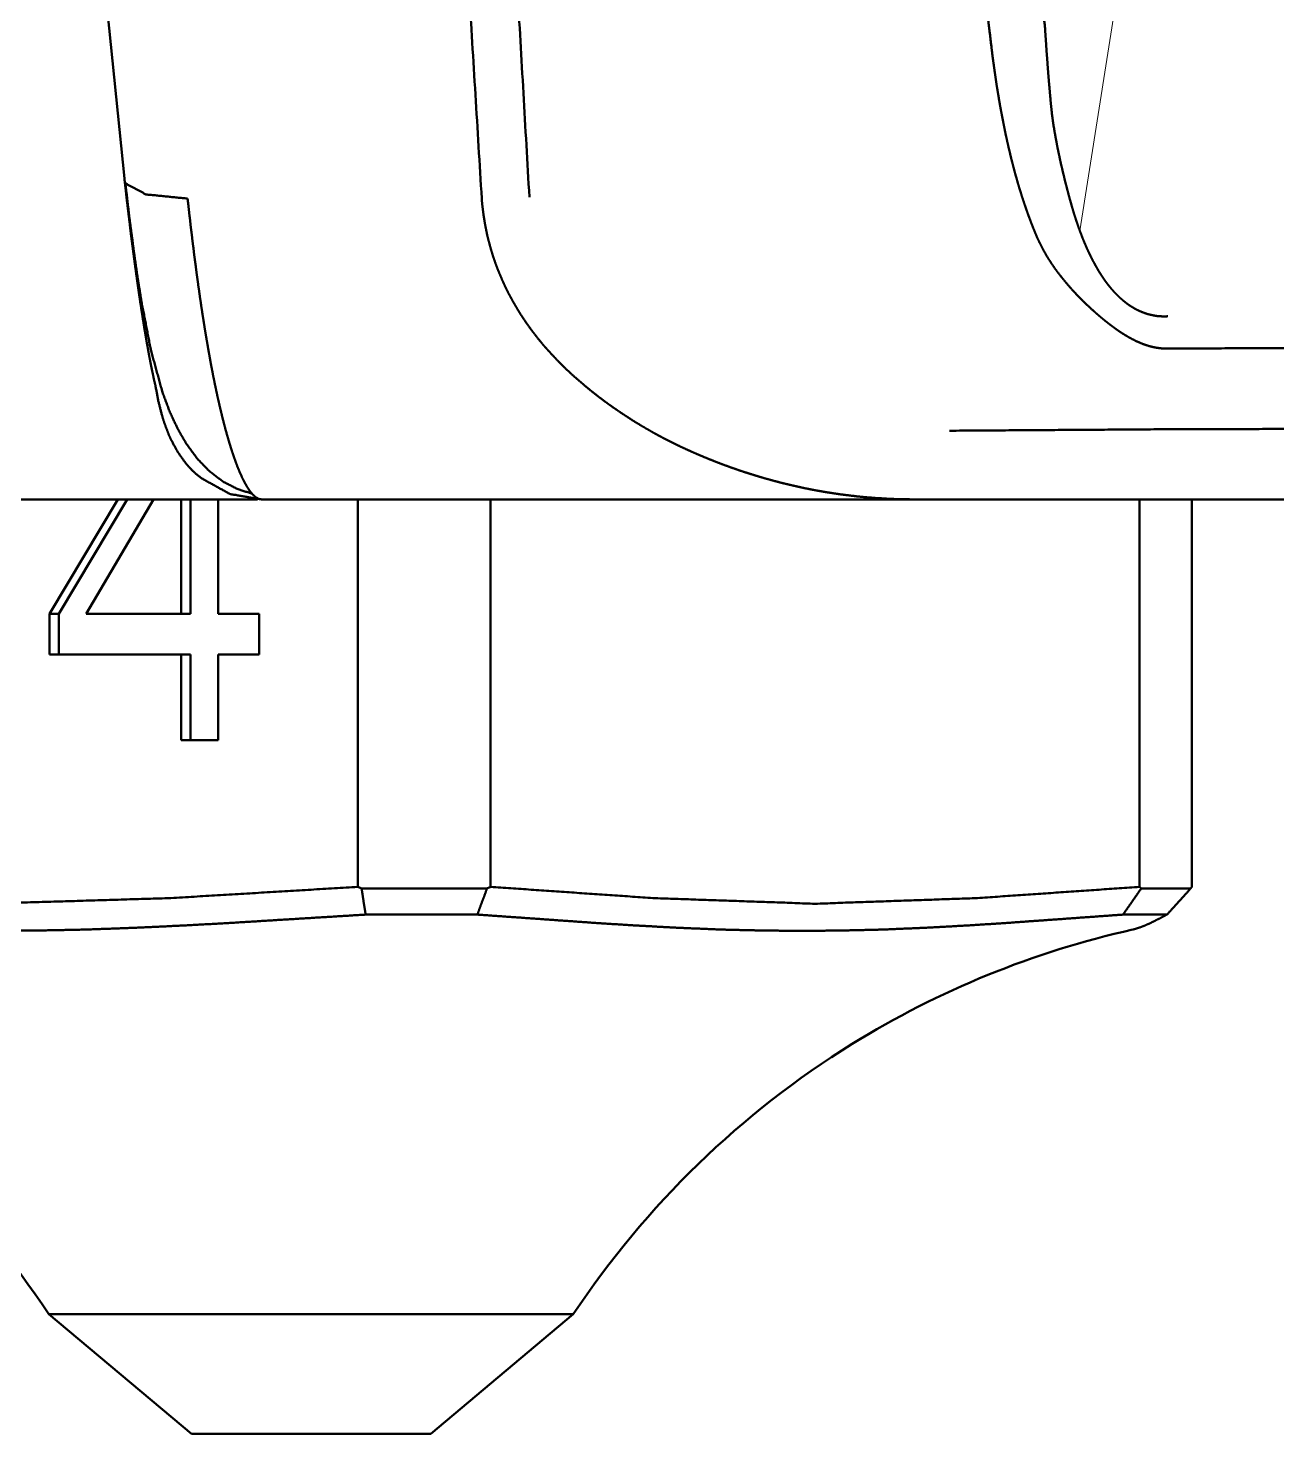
# Paper-space layout 'Layout1' of a CAD drawing. Header units: millimetres. Extents: x 102 to 294, y 28 to 266.
# Drawn here: x 268.26 to 278.69, y 102.37 to 114.12 of the extents above; entities that cross this region are included whole.
import ezdxf

# ---------------------------------------------------------------- set-up
doc = ezdxf.new("R2010")
doc.units = ezdxf.units.MM
doc.layers.add('170', color=7, linetype='Continuous', true_color=0xffffff)

psp = doc.layouts.get("Layout1")

# ---------------------------------------------------------------- linework, layer by layer
at = {"layer": '170', "color": 155, "linetype": 'Continuous', "lineweight": 13}
psp.add_line((277.047, 112.429), (278.365, 120.796), dxfattribs=at)
at = {"layer": '170', "color": 155, "linetype": 'Continuous', "lineweight": 50}
for p, q in [((269.061, 112.867), (268.556, 117.828)), ((268.435, 109.226), (269.005, 110.184)), ((269.083, 110.184), (268.513, 109.226)), ((269.303, 110.184), (268.741, 109.226)), ((269.534, 110.184), (269.534, 109.226)), ((269.612, 110.184), (269.612, 109.226)), ((269.845, 110.184), (269.845, 109.226)), ((271.012, 110.184), (271.012, 106.944)), ((272.122, 106.944), (272.122, 110.184)), ((277.546, 110.184), (277.546, 106.944)), ((277.983, 106.944), (277.983, 110.184)), ((268.435, 108.888), (268.435, 109.226)), ((268.513, 109.226), (268.435, 109.226)), ((268.513, 108.888), (268.513, 109.226)), ((268.741, 109.226), (269.534, 109.226)), ((269.534, 109.226), (269.612, 109.226)), ((269.845, 109.226), (270.188, 109.226)), ((270.188, 109.226), (270.188, 108.888)), ((269.534, 108.888), (268.435, 108.888)), ((269.534, 108.17), (269.534, 108.888)), ((269.534, 108.888), (269.612, 108.888)), ((269.612, 108.17), (269.612, 108.888)), ((269.845, 108.888), (269.845, 108.17)), ((270.188, 108.888), (269.845, 108.888)), ((269.845, 108.17), (269.534, 108.17)), ((268.43, 103.37), (269.621, 102.37)), ((271.621, 102.37), (272.813, 103.37))]:
    psp.add_line(p, q, dxfattribs=at)
for centre, start, end in [((279.147, 99.17), 102.6082, 121.7755), ((262.096, 99.17), 33.5477, 58.2245), ((279.147, 99.17), 121.7755, 146.4523)]:
    psp.add_arc(centre, 7.6, start, end, dxfattribs=at)
for points, knots in [([(276.309, 113.955), (276.293, 114.093), (276.284, 114.163), (276.276, 114.232), (276.268, 114.304), (276.26, 114.375), (276.252, 114.447), (276.244, 114.519), (276.236, 114.593), (276.228, 114.667), (276.22, 114.741), (276.212, 114.816), (276.204, 114.892), (276.196, 114.968), (276.18, 115.122), (276.172, 115.201), (276.156, 115.359), (276.149, 115.439), (276.141, 115.519), (276.126, 115.682), (276.11, 115.848), (276.103, 115.931), (276.087, 116.1), (276.072, 116.271), (276.057, 116.445), (276.042, 116.622), (276.028, 116.8), (276.013, 116.982), (275.998, 117.165), (275.984, 117.352), (275.969, 117.54), (275.955, 117.731), (275.941, 117.925), (275.934, 118.023), (275.92, 118.22), (275.906, 118.42), (275.892, 118.622), (275.885, 118.724), (275.871, 118.929), (275.864, 119.033), (275.851, 119.243), (275.837, 119.455), (275.824, 119.669), (275.81, 119.886), (275.797, 120.106), (275.784, 120.328), (275.777, 120.439), (275.764, 120.665), (275.752, 120.893), (275.739, 121.123), (275.732, 121.24), (275.72, 121.474), (275.707, 121.711), (275.695, 121.95), (275.683, 122.192), (275.677, 122.313), (275.665, 122.558), (275.653, 122.806), (275.647, 122.931), (275.635, 123.183), (275.629, 123.309), (275.618, 123.565), (275.612, 123.694), (275.6, 123.953), (275.589, 124.214), (275.584, 124.345), (275.573, 124.611), (275.562, 124.878), (275.551, 125.149), (275.545, 125.285), (275.535, 125.559), (275.524, 125.836), (275.519, 125.974), (275.509, 126.255), (275.499, 126.538), (275.494, 126.68), (275.484, 126.967), (275.474, 127.256), (275.465, 127.547), (275.455, 127.841), (275.446, 128.138), (275.437, 128.437), (275.433, 128.587), (275.424, 128.89), (275.419, 129.043), (275.411, 129.349), (275.402, 129.658), (275.394, 129.97), (275.386, 130.284), (275.378, 130.601), (275.374, 130.76), (275.367, 131.081), (275.359, 131.404), (275.356, 131.566), (275.349, 131.893), (275.342, 132.222), (275.338, 132.388), (275.332, 132.721), (275.328, 132.889), (275.322, 133.226), (275.316, 133.565), (275.31, 133.907), (275.307, 134.079), (275.301, 134.424), (275.299, 134.598), (275.293, 134.948), (275.288, 135.3), (275.283, 135.655), (275.279, 136.012), (275.274, 136.371), (275.27, 136.733), (275.266, 137.098), (275.263, 137.465), (275.259, 137.835), (275.257, 138.021), (275.254, 138.394), (275.251, 138.77), (275.25, 138.959), (275.248, 139.339), (275.246, 139.53), (275.244, 139.913), (275.242, 140.299), (275.242, 140.494), (275.24, 140.884), (275.239, 141.079), (275.238, 141.473), (275.237, 141.869), (275.237, 142.268), (275.236, 142.469), (275.236, 142.739), (275.236, 142.884), (275.236, 143.037), (275.236, 143.2), (275.237, 143.284), (275.237, 143.461), (275.237, 143.647), (275.238, 143.842), (275.238, 144.047), (275.239, 144.261), (275.239, 144.485), (275.24, 144.717), (275.24, 144.838), (275.241, 145.085), (275.241, 145.211), (275.242, 145.471), (275.243, 145.741), (275.244, 146.021), (275.245, 146.309), (275.246, 146.607), (275.247, 146.915), (275.248, 147.232), (275.249, 147.558), (275.25, 147.725), (275.251, 148.065), (275.252, 148.238), (275.253, 148.592), (275.254, 148.955), (275.255, 149.328), (275.257, 149.711), (275.257, 149.907), (275.259, 150.303), (275.259, 150.503), (275.261, 150.914), (275.261, 151.124), (275.263, 151.549), (275.263, 151.763), (275.264, 152.202), (275.266, 152.65), (275.267, 153.108), (275.268, 153.341), (275.269, 153.813), (275.27, 154.294), (275.271, 154.785), (275.272, 155.285), (275.273, 155.794), (275.273, 156.051), (275.274, 156.575), (275.275, 157.108), (275.275, 157.651), (275.276, 158.203), (275.276, 158.765), (275.276, 159.05), (275.277, 159.626), (275.277, 160.212), (275.276, 160.807), (275.276, 161.412), (275.276, 162.026), (275.275, 162.65), (275.274, 162.964), (275.273, 163.602), (275.272, 164.25), (275.27, 164.907), (275.269, 165.24), (275.267, 165.912), (275.266, 166.25), (275.264, 166.937), (275.261, 167.632), (275.258, 168.338), (275.256, 168.695), (275.253, 169.415), (275.249, 170.145), (275.244, 170.884), (275.242, 171.256), (275.237, 172.01)], [0, 0, 0.002383, 0.003595, 0.004807, 0.006039, 0.007272, 0.008525, 0.009778, 0.011052, 0.012326, 0.01362, 0.014915, 0.01623, 0.017545, 0.020217, 0.021573, 0.024308, 0.025685, 0.027083, 0.029901, 0.03276, 0.0342, 0.037121, 0.040084, 0.043089, 0.046136, 0.049225, 0.052356, 0.055528, 0.058743, 0.061999, 0.065298, 0.068639, 0.07033, 0.073733, 0.077179, 0.080668, 0.082422, 0.085974, 0.08777, 0.091385, 0.095042, 0.098741, 0.102483, 0.106267, 0.110093, 0.112017, 0.115907, 0.119839, 0.123814, 0.125822, 0.12986, 0.133941, 0.138064, 0.142229, 0.144322, 0.148552, 0.152823, 0.15498, 0.159315, 0.161494, 0.165893, 0.168114, 0.172578, 0.177084, 0.179348, 0.183919, 0.188532, 0.193189, 0.195538, 0.200259, 0.205022, 0.207415, 0.212243, 0.217114, 0.219571, 0.224507, 0.229485, 0.234507, 0.239572, 0.24468, 0.249832, 0.252418, 0.257634, 0.260264, 0.265545, 0.270869, 0.276236, 0.281647, 0.287101, 0.289839, 0.295358, 0.30092, 0.303723, 0.30935, 0.315021, 0.317868, 0.323603, 0.326493, 0.332294, 0.338138, 0.344026, 0.346981, 0.352933, 0.355931, 0.361949, 0.368011, 0.374116, 0.380264, 0.386455, 0.39269, 0.398969, 0.405291, 0.411656, 0.414849, 0.42128, 0.427753, 0.431011, 0.43755, 0.440831, 0.447435, 0.454083, 0.457428, 0.464142, 0.467509, 0.474288, 0.481111, 0.487977, 0.491432, 0.496089, 0.498574, 0.501218, 0.504022, 0.505465, 0.508509, 0.511714, 0.515078, 0.518604, 0.522289, 0.526135, 0.530141, 0.532224, 0.53647, 0.538634, 0.543122, 0.54777, 0.552579, 0.557548, 0.562679, 0.56797, 0.573423, 0.579036, 0.581923, 0.587779, 0.590747, 0.596844, 0.603102, 0.609522, 0.616104, 0.619475, 0.626299, 0.629752, 0.636819, 0.640433, 0.647743, 0.651438, 0.658991, 0.666706, 0.674583, 0.678602, 0.686723, 0.695007, 0.703453, 0.712061, 0.720833, 0.725259, 0.734276, 0.743455, 0.752798, 0.762305, 0.771975, 0.776892, 0.786808, 0.796889, 0.807133, 0.817542, 0.828115, 0.838854, 0.844264, 0.855249, 0.8664, 0.877715, 0.883456, 0.89502, 0.900843, 0.912656, 0.924634, 0.936779, 0.942934, 0.955328, 0.967889, 0.980617, 0.987022, 1, 1]), ([(275.646, 172.01), (275.648, 171.676), (275.65, 171.341), (275.652, 171.004), (275.654, 170.665), (275.655, 170.324), (275.657, 169.982), (275.659, 169.638), (275.66, 169.292), (275.661, 169.118), (275.662, 168.77), (275.663, 168.595), (275.664, 168.244), (275.665, 168.068), (275.666, 167.714), (275.667, 167.359), (275.668, 167.002), (275.669, 166.823), (275.67, 166.463), (275.671, 166.102), (275.671, 165.739), (275.672, 165.374), (275.673, 165.007), (275.674, 164.639), (275.674, 164.269), (275.675, 163.898), (275.676, 163.524), (275.676, 163.149), (275.676, 162.773), (275.677, 162.583), (275.677, 162.204), (275.677, 162.014), (275.678, 161.632), (275.678, 161.249), (275.678, 160.864), (275.678, 160.477), (275.679, 160.089), (275.679, 159.699), (275.679, 159.307), (275.679, 158.913), (275.679, 158.716), (275.679, 158.32), (275.679, 158.122), (275.679, 157.723), (275.679, 157.323), (275.68, 155.399), (275.68, 152.971), (275.682, 150.042), (275.687, 146.617), (275.692, 144.657), (275.702, 142.017), (275.708, 140.665), (275.716, 139.343), (275.726, 138.051), (275.738, 136.787), (275.751, 135.552), (275.758, 134.943), (275.766, 134.347), (275.775, 133.752), (275.784, 133.17), (275.794, 132.589), (275.804, 132.022), (275.815, 131.456), (275.826, 130.903), (275.838, 130.351), (275.851, 129.812), (275.864, 129.274), (275.877, 128.75), (275.892, 128.226), (275.904, 127.785), (275.917, 127.343), (275.933, 126.84), (275.949, 126.338), (275.968, 125.774), (275.988, 125.211), (276.012, 124.587), (276.038, 123.963), (276.068, 123.279), (276.1, 122.596), (276.138, 121.852), (276.178, 121.109), (276.207, 120.628), (276.236, 120.147), (276.265, 119.699), (276.295, 119.252), (276.325, 118.837), (276.355, 118.422), (276.384, 118.039), (276.415, 117.658), (276.443, 117.308), (276.473, 116.959), (276.501, 116.642), (276.53, 116.325), (276.557, 116.041), (276.584, 115.757), (276.609, 115.505), (276.634, 115.253), (276.657, 115.033), (276.68, 114.813), (276.7, 114.625), (276.721, 114.437), (276.756, 114.124)], [0, 0, 0.00576, 0.011551, 0.017371, 0.023222, 0.029103, 0.035014, 0.040956, 0.046927, 0.049927, 0.055944, 0.058959, 0.06502, 0.068066, 0.074171, 0.080307, 0.086472, 0.089562, 0.095772, 0.102012, 0.108281, 0.114579, 0.120908, 0.127265, 0.133652, 0.140068, 0.146514, 0.152988, 0.159492, 0.162759, 0.169306, 0.172587, 0.179178, 0.185798, 0.192447, 0.199125, 0.205831, 0.212566, 0.21933, 0.226122, 0.229533, 0.236368, 0.239793, 0.24667, 0.253576, 0.28681, 0.328728, 0.379287, 0.438428, 0.472266, 0.517862, 0.541193, 0.564019, 0.58634, 0.608158, 0.629474, 0.640004, 0.65029, 0.66057, 0.670608, 0.68064, 0.69043, 0.700214, 0.709758, 0.719295, 0.728594, 0.737886, 0.74694, 0.755988, 0.763619, 0.771246, 0.779932, 0.788612, 0.79835, 0.808079, 0.818864, 0.829638, 0.841464, 0.853274, 0.866134, 0.878973, 0.887296, 0.89561, 0.903364, 0.91111, 0.918297, 0.925476, 0.932098, 0.938711, 0.944768, 0.950818, 0.956312, 0.9618, 0.966733, 0.971661, 0.976036, 0.980407, 0.984226, 0.988042, 0.991308, 0.994572, 1, 1]), ([(272.048, 112.699), (271.835, 116.179), (271.644, 119.689), (271.556, 121.454), (271.473, 123.224), (271.394, 124.999), (271.32, 126.778), (271.185, 130.35), (271.066, 133.936), (271.012, 135.733), (270.962, 137.533), (270.915, 139.335), (270.872, 141.139), (270.731, 148.373), (270.636, 155.627), (270.583, 162.892), (270.567, 170.163)], [0, 0, 0.060642, 0.12179, 0.15252, 0.18334, 0.214242, 0.245221, 0.307387, 0.369793, 0.40107, 0.43239, 0.463746, 0.495136, 0.620985, 0.747168, 0.873536, 1, 1]), ([(270.872, 170.138), (270.923, 162.871), (271.007, 155.61), (271.127, 148.362), (271.287, 141.134), (271.334, 139.331), (271.383, 137.531), (271.436, 135.733), (271.492, 133.937), (271.613, 130.354), (271.748, 126.785), (271.821, 125.007), (271.898, 123.233), (271.978, 121.464), (272.063, 119.7), (272.246, 116.191), (272.446, 112.712)], [0, 0, 0.126488, 0.252866, 0.379043, 0.504875, 0.536259, 0.56761, 0.598924, 0.630196, 0.692593, 0.754753, 0.78573, 0.816631, 0.847452, 0.878185, 0.939342, 1, 1]), ([(276.756, 114.124), (276.759, 114.072), (276.763, 114.019), (276.766, 113.971), (276.769, 113.922), (276.773, 113.878), (276.776, 113.833), (276.779, 113.792), (276.782, 113.752), (276.785, 113.715), (276.788, 113.679), (276.791, 113.646), (276.794, 113.614), (276.796, 113.586), (276.799, 113.557), (276.801, 113.533), (276.803, 113.508), (276.805, 113.488), (276.807, 113.468), (276.809, 113.451), (276.812, 113.423), (276.813, 113.411), (276.814, 113.402), (276.815, 113.394), (276.817, 113.382), (276.819, 113.369), (276.82, 113.356), (276.822, 113.343), (276.824, 113.33), (276.826, 113.316), (276.828, 113.302), (276.831, 113.289), (276.833, 113.274), (276.835, 113.26), (276.838, 113.245), (276.841, 113.23), (276.843, 113.215), (276.846, 113.2), (276.849, 113.184), (276.852, 113.169), (276.855, 113.152), (276.858, 113.136), (276.861, 113.12), (276.865, 113.103), (276.868, 113.086), (276.872, 113.069), (276.876, 113.052), (276.879, 113.034), (276.883, 113.016), (276.887, 112.998), (276.891, 112.98), (276.896, 112.962), (276.9, 112.943), (276.904, 112.924), (276.909, 112.905), (276.914, 112.886), (276.918, 112.866), (276.923, 112.846), (276.928, 112.826), (276.934, 112.806), (276.939, 112.785), (276.944, 112.765), (276.95, 112.744), (276.955, 112.723), (276.961, 112.701), (276.967, 112.68), (276.975, 112.652), (276.983, 112.624), (276.991, 112.597), (276.999, 112.57), (277.008, 112.544), (277.016, 112.517), (277.025, 112.492), (277.033, 112.467), (277.042, 112.442), (277.051, 112.418), (277.06, 112.394), (277.069, 112.37), (277.079, 112.347), (277.088, 112.324), (277.098, 112.302), (277.107, 112.28), (277.117, 112.259), (277.127, 112.238), (277.137, 112.217), (277.147, 112.197), (277.157, 112.177), (277.168, 112.158), (277.178, 112.139), (277.189, 112.12), (277.199, 112.102), (277.21, 112.084), (277.221, 112.067), (277.232, 112.05), (277.243, 112.034), (277.254, 112.017), (277.265, 112.002), (277.277, 111.986), (277.288, 111.972), (277.3, 111.957), (277.312, 111.943), (277.324, 111.93), (277.335, 111.916), (277.348, 111.904), (277.36, 111.891), (277.372, 111.879), (277.384, 111.868), (277.397, 111.857), (277.409, 111.846), (277.422, 111.836), (277.434, 111.826), (277.447, 111.816), (277.46, 111.807), (277.473, 111.799), (277.486, 111.791), (277.499, 111.783), (277.513, 111.775), (277.526, 111.768), (277.54, 111.762), (277.553, 111.756), (277.567, 111.75), (277.58, 111.745), (277.594, 111.74), (277.608, 111.735), (277.622, 111.731), (277.636, 111.728), (277.65, 111.725), (277.664, 111.722), (277.679, 111.719), (277.693, 111.717), (277.708, 111.716), (277.722, 111.715), (277.737, 111.714), (277.751, 111.714), (277.766, 111.714), (277.781, 111.715)], [0, 0, 0.018659, 0.037312, 0.05455, 0.071791, 0.087608, 0.103423, 0.117818, 0.132211, 0.145175, 0.158141, 0.169677, 0.181212, 0.191316, 0.201418, 0.210089, 0.218757, 0.225994, 0.233226, 0.239024, 0.24918, 0.253535, 0.256456, 0.259371, 0.263853, 0.268332, 0.272976, 0.277618, 0.28243, 0.287237, 0.292213, 0.297185, 0.302328, 0.307469, 0.312776, 0.31808, 0.323554, 0.329028, 0.334673, 0.34031, 0.346122, 0.351929, 0.357909, 0.363889, 0.370038, 0.376187, 0.382507, 0.388826, 0.395317, 0.401807, 0.408473, 0.415134, 0.42197, 0.428803, 0.435815, 0.442823, 0.45001, 0.457194, 0.464554, 0.471913, 0.47945, 0.486986, 0.494701, 0.502416, 0.510306, 0.5182, 0.528445, 0.538683, 0.548675, 0.558658, 0.5684, 0.578131, 0.587623, 0.597104, 0.606351, 0.615584, 0.62459, 0.633581, 0.642347, 0.651098, 0.659625, 0.668139, 0.676437, 0.684715, 0.692782, 0.700832, 0.708679, 0.716506, 0.724126, 0.731736, 0.739145, 0.746538, 0.753742, 0.760925, 0.767922, 0.774907, 0.78171, 0.788493, 0.79511, 0.801706, 0.80814, 0.814558, 0.820818, 0.827064, 0.833164, 0.839244, 0.845189, 0.85112, 0.856923, 0.862711, 0.868379, 0.874044, 0.879594, 0.885134, 0.890583, 0.896022, 0.901372, 0.906725, 0.911997, 0.917272, 0.922484, 0.927699, 0.932867, 0.938038, 0.943178, 0.948317, 0.953441, 0.95857, 0.963703, 0.968834, 0.973984, 0.979143, 0.984323, 0.989519, 0.994758, 1, 1]), ([(277.763, 111.445), (277.755, 111.446), (277.748, 111.446), (277.741, 111.446), (277.733, 111.446), (277.726, 111.447), (277.718, 111.448), (277.711, 111.449), (277.703, 111.45), (277.695, 111.451), (277.688, 111.452), (277.68, 111.453), (277.672, 111.455), (277.664, 111.456), (277.657, 111.458), (277.649, 111.46), (277.641, 111.462), (277.633, 111.464), (277.625, 111.466), (277.617, 111.469), (277.609, 111.471), (277.601, 111.474), (277.593, 111.477), (277.585, 111.479), (277.577, 111.482), (277.568, 111.486), (277.56, 111.489), (277.552, 111.492), (277.544, 111.496), (277.535, 111.5), (277.527, 111.503), (277.518, 111.507), (277.51, 111.511), (277.501, 111.516), (277.493, 111.52), (277.484, 111.524), (277.476, 111.529), (277.467, 111.534), (277.458, 111.538), (277.45, 111.543), (277.441, 111.549), (277.432, 111.554), (277.423, 111.559), (277.414, 111.565), (277.405, 111.57), (277.396, 111.576), (277.387, 111.582), (277.378, 111.588), (277.369, 111.594), (277.36, 111.6), (277.351, 111.607), (277.342, 111.613), (277.333, 111.62), (277.323, 111.627), (277.314, 111.634), (277.305, 111.641), (277.295, 111.648), (277.286, 111.655), (277.276, 111.663), (277.267, 111.67), (277.257, 111.678), (277.247, 111.686), (277.238, 111.694), (277.228, 111.702), (277.218, 111.71), (277.209, 111.718), (277.199, 111.727), (277.189, 111.735), (277.179, 111.744), (277.169, 111.753), (277.159, 111.762), (277.126, 111.792), (277.094, 111.822), (277.063, 111.853), (277.033, 111.883), (277.004, 111.914), (276.976, 111.944), (276.949, 111.975), (276.923, 112.006), (276.898, 112.037), (276.873, 112.068), (276.85, 112.099), (276.828, 112.13), (276.807, 112.161), (276.786, 112.193), (276.767, 112.224), (276.749, 112.256), (276.732, 112.288), (276.716, 112.32), (276.7, 112.351), (276.686, 112.383), (276.678, 112.402), (276.671, 112.42), (276.663, 112.439), (276.655, 112.458), (276.648, 112.477), (276.64, 112.496), (276.633, 112.516), (276.626, 112.535), (276.618, 112.555), (276.611, 112.575), (276.604, 112.595), (276.597, 112.615), (276.59, 112.636), (276.583, 112.656), (276.576, 112.677), (276.569, 112.698), (276.562, 112.719), (276.556, 112.74), (276.549, 112.762), (276.542, 112.783), (276.536, 112.805), (276.529, 112.827), (276.523, 112.849), (276.517, 112.871), (276.51, 112.894), (276.504, 112.916), (276.498, 112.939), (276.492, 112.962), (276.486, 112.985), (276.48, 113.008), (276.474, 113.031), (276.468, 113.055), (276.463, 113.079), (276.457, 113.103), (276.451, 113.127), (276.446, 113.151), (276.44, 113.175), (276.435, 113.2), (276.429, 113.225), (276.424, 113.249), (276.419, 113.275), (276.414, 113.3), (276.409, 113.325), (276.404, 113.351), (276.399, 113.376), (276.394, 113.402), (276.389, 113.428), (276.384, 113.455), (276.379, 113.481), (276.375, 113.507), (276.37, 113.534), (276.366, 113.561), (276.361, 113.588), (276.357, 113.615), (276.352, 113.643), (276.348, 113.67), (276.344, 113.698), (276.34, 113.726), (276.336, 113.754), (276.332, 113.782), (276.328, 113.811), (276.324, 113.839), (276.32, 113.868), (276.316, 113.897), (276.313, 113.926), (276.309, 113.955)], [0, 0, 0.002377, 0.004748, 0.007153, 0.009548, 0.011978, 0.014405, 0.016863, 0.019319, 0.021814, 0.024302, 0.02683, 0.029358, 0.031921, 0.034486, 0.037093, 0.039703, 0.04235, 0.045, 0.047696, 0.050389, 0.053136, 0.05588, 0.058673, 0.061464, 0.064311, 0.067157, 0.070052, 0.072955, 0.075909, 0.078862, 0.081869, 0.084882, 0.087949, 0.091017, 0.094146, 0.097276, 0.100467, 0.103655, 0.106909, 0.110161, 0.113477, 0.116793, 0.12018, 0.123558, 0.127006, 0.130456, 0.133972, 0.137486, 0.14107, 0.144653, 0.148307, 0.151961, 0.155681, 0.159408, 0.1632, 0.166993, 0.170862, 0.174729, 0.178665, 0.182608, 0.186618, 0.190634, 0.194716, 0.198808, 0.202964, 0.20713, 0.211366, 0.215602, 0.219914, 0.224228, 0.238502, 0.2528, 0.266663, 0.280561, 0.294034, 0.30754, 0.320641, 0.333771, 0.346513, 0.359285, 0.371691, 0.384125, 0.396212, 0.408333, 0.420131, 0.431961, 0.443491, 0.455065, 0.466361, 0.477693, 0.484152, 0.490617, 0.497159, 0.503708, 0.510334, 0.516964, 0.523675, 0.530393, 0.537187, 0.543989, 0.55087, 0.557761, 0.564732, 0.571709, 0.578763, 0.585828, 0.592976, 0.60013, 0.607369, 0.614613, 0.621939, 0.629272, 0.636692, 0.644117, 0.651627, 0.659143, 0.666747, 0.674355, 0.682053, 0.689754, 0.697545, 0.705343, 0.713225, 0.721115, 0.729095, 0.73708, 0.745158, 0.753238, 0.761409, 0.769585, 0.777853, 0.786123, 0.79449, 0.802861, 0.811321, 0.819789, 0.828349, 0.836913, 0.845573, 0.854236, 0.862994, 0.871757, 0.880614, 0.889475, 0.898433, 0.907394, 0.91645, 0.92551, 0.934669, 0.943831, 0.95309, 0.962352, 0.971711, 0.981076, 0.990537, 1, 1]), ([(269.322, 111.126), (269.321, 111.134), (269.319, 111.142), (269.317, 111.149), (269.313, 111.166), (269.311, 111.174), (269.309, 111.182), (269.305, 111.199), (269.302, 111.217), (269.298, 111.235), (269.296, 111.244), (269.292, 111.263), (269.29, 111.272), (269.286, 111.292), (269.284, 111.301), (269.282, 111.311), (269.28, 111.322), (269.278, 111.332), (269.274, 111.353), (269.27, 111.374), (269.266, 111.396), (269.262, 111.418), (269.26, 111.429), (269.258, 111.44), (269.254, 111.464), (269.249, 111.487), (269.245, 111.511), (269.241, 111.536), (269.239, 111.548), (269.235, 111.573), (269.23, 111.599), (269.228, 111.612), (269.226, 111.625), (269.222, 111.652), (269.22, 111.666), (269.217, 111.679), (269.213, 111.707), (269.209, 111.735), (269.204, 111.763), (269.2, 111.792), (269.198, 111.807), (269.195, 111.822), (269.187, 111.876), (269.183, 111.904), (269.179, 111.932), (269.171, 111.988), (269.167, 112.016), (269.159, 112.074), (269.151, 112.132), (269.147, 112.162), (269.139, 112.222), (269.131, 112.282), (269.123, 112.344), (269.115, 112.406), (269.111, 112.438), (269.104, 112.501), (269.096, 112.566), (269.092, 112.598), (269.084, 112.664), (269.08, 112.697), (269.073, 112.764), (269.069, 112.798), (269.061, 112.867)], [0, 0, 0.004487, 0.009014, 0.013618, 0.02303, 0.027836, 0.032698, 0.042634, 0.052829, 0.063281, 0.068614, 0.079461, 0.084979, 0.096227, 0.101945, 0.107731, 0.113581, 0.119495, 0.13153, 0.143824, 0.156382, 0.1692, 0.175711, 0.182288, 0.195634, 0.209246, 0.223128, 0.237265, 0.244434, 0.258968, 0.273766, 0.281274, 0.288833, 0.304162, 0.311932, 0.31976, 0.335614, 0.351739, 0.368131, 0.384787, 0.393217, 0.401706, 0.43304, 0.448862, 0.464853, 0.497146, 0.513454, 0.546475, 0.579978, 0.596923, 0.631148, 0.665853, 0.70104, 0.736713, 0.754729, 0.791133, 0.828023, 0.846636, 0.884253, 0.903255, 0.94159, 0.960928, 1, 1]), ([(269.069, 112.827), (269.241, 112.734), (269.589, 112.699)], [0, 0, 0.359064, 1, 1]), ([(269.069, 112.827), (269.101, 112.552), (269.136, 112.286), (269.169, 112.051), (269.206, 111.825), (269.281, 111.438), (269.379, 111.08), (269.437, 110.924), (269.505, 110.777), (269.582, 110.644), (269.672, 110.522), (269.772, 110.419), (269.885, 110.333), (270.003, 110.272), (270.132, 110.23)], [0, 0, 0.093576, 0.184013, 0.263941, 0.341189, 0.474292, 0.599337, 0.655338, 0.710162, 0.761911, 0.813052, 0.861527, 0.909444, 0.954143, 1, 1]), ([(269.589, 112.699), (269.591, 112.68), (269.596, 112.641), (269.6, 112.603), (269.604, 112.564), (269.609, 112.526), (269.613, 112.487), (269.615, 112.468), (269.62, 112.43), (269.625, 112.391), (269.629, 112.353), (269.634, 112.315), (269.639, 112.277), (269.643, 112.238), (269.648, 112.2), (269.653, 112.163), (269.656, 112.144), (269.658, 112.125), (269.663, 112.087), (269.668, 112.049), (269.671, 112.03), (269.676, 111.993), (269.678, 111.974), (269.684, 111.937), (269.689, 111.9), (269.694, 111.863), (269.7, 111.826), (269.702, 111.808), (269.708, 111.771), (269.713, 111.735), (269.716, 111.717), (269.722, 111.681), (269.725, 111.663), (269.73, 111.627), (269.733, 111.609), (269.739, 111.574), (269.742, 111.556), (269.745, 111.538), (269.751, 111.503), (269.757, 111.469), (269.76, 111.451), (269.763, 111.434), (269.769, 111.4), (269.775, 111.366), (269.778, 111.349), (269.781, 111.332), (269.784, 111.316), (269.787, 111.299), (269.794, 111.266), (269.797, 111.249), (269.803, 111.217), (269.81, 111.184), (269.813, 111.168), (269.816, 111.152), (269.823, 111.121), (269.829, 111.09), (269.833, 111.074), (269.836, 111.059), (269.839, 111.043), (269.846, 111.013), (269.85, 110.998), (269.853, 110.983), (269.856, 110.968), (269.86, 110.953), (269.863, 110.939), (269.867, 110.924), (269.87, 110.91), (269.874, 110.895), (269.877, 110.881), (269.881, 110.867), (269.884, 110.853), (269.888, 110.839), (269.891, 110.825), (269.895, 110.812), (269.898, 110.798), (269.902, 110.785), (269.905, 110.771), (269.909, 110.758), (269.913, 110.745), (269.916, 110.732), (269.92, 110.719), (269.924, 110.706), (269.927, 110.694), (269.931, 110.681), (269.935, 110.669), (269.938, 110.657), (269.942, 110.645), (269.946, 110.633), (269.949, 110.621), (269.953, 110.609), (269.957, 110.597), (269.96, 110.586), (269.964, 110.575), (269.968, 110.564), (269.972, 110.552), (269.975, 110.542), (269.979, 110.531), (269.983, 110.52), (269.987, 110.51), (269.99, 110.499), (269.994, 110.489), (269.998, 110.479), (270.002, 110.469), (270.005, 110.459), (270.009, 110.45), (270.013, 110.44), (270.017, 110.431), (270.021, 110.422), (270.024, 110.413), (270.028, 110.404), (270.032, 110.395), (270.036, 110.387), (270.04, 110.379), (270.043, 110.37), (270.047, 110.362), (270.051, 110.354), (270.055, 110.347), (270.059, 110.339), (270.063, 110.332), (270.066, 110.325), (270.07, 110.317), (270.074, 110.311), (270.078, 110.304), (270.082, 110.297), (270.085, 110.291), (270.089, 110.285), (270.093, 110.279), (270.097, 110.273), (270.101, 110.267), (270.104, 110.262), (270.108, 110.256), (270.112, 110.251), (270.116, 110.246), (270.119, 110.242), (270.123, 110.237), (270.127, 110.233), (270.131, 110.228), (270.134, 110.224), (270.138, 110.221), (270.142, 110.217), (270.145, 110.213), (270.149, 110.21), (270.153, 110.207), (270.156, 110.204), (270.16, 110.201), (270.164, 110.199), (270.167, 110.197), (270.171, 110.195), (270.175, 110.193), (270.178, 110.191), (270.182, 110.189), (270.185, 110.188), (270.189, 110.187), (270.192, 110.186), (270.196, 110.185), (270.199, 110.185), (270.203, 110.185), (270.206, 110.184)], [0, 0, 0.007354, 0.022057, 0.036757, 0.051451, 0.066143, 0.080825, 0.088158, 0.102824, 0.117477, 0.132112, 0.146725, 0.161319, 0.175884, 0.190423, 0.204934, 0.212182, 0.219409, 0.233852, 0.248254, 0.255444, 0.269781, 0.276927, 0.291194, 0.30541, 0.319575, 0.333684, 0.340721, 0.354738, 0.368693, 0.375636, 0.389488, 0.396392, 0.410136, 0.416973, 0.430598, 0.437387, 0.444147, 0.457606, 0.470979, 0.477639, 0.484261, 0.497449, 0.510537, 0.517052, 0.523529, 0.529988, 0.536413, 0.549189, 0.555545, 0.568155, 0.580649, 0.586847, 0.593024, 0.605274, 0.6174, 0.62341, 0.629398, 0.63534, 0.647137, 0.652986, 0.658796, 0.664576, 0.670311, 0.676021, 0.681681, 0.687317, 0.692907, 0.698464, 0.703977, 0.70946, 0.714896, 0.720297, 0.725652, 0.730975, 0.736248, 0.741486, 0.746678, 0.751832, 0.756938, 0.762013, 0.767029, 0.772013, 0.776943, 0.78184, 0.786682, 0.791486, 0.796235, 0.800948, 0.805605, 0.810221, 0.814783, 0.819305, 0.823771, 0.828198, 0.832566, 0.836896, 0.841166, 0.845393, 0.849564, 0.853687, 0.857754, 0.861777, 0.865742, 0.869659, 0.873521, 0.877336, 0.881086, 0.884792, 0.888436, 0.892037, 0.895575, 0.899062, 0.902492, 0.905872, 0.909188, 0.912452, 0.91566, 0.918815, 0.921908, 0.924953, 0.927931, 0.930859, 0.933725, 0.936541, 0.939296, 0.941994, 0.944633, 0.947219, 0.949746, 0.95222, 0.954631, 0.956992, 0.959289, 0.961535, 0.963726, 0.965864, 0.967941, 0.969967, 0.971938, 0.97386, 0.975728, 0.97755, 0.979317, 0.981041, 0.982711, 0.984344, 0.985925, 0.987478, 0.988982, 0.990456, 0.991887, 0.9933, 0.994678, 0.996038, 0.997369, 0.99869, 1, 1]), ([(275.655, 110.184), (275.632, 110.184), (275.609, 110.185), (275.586, 110.185), (275.563, 110.185), (275.541, 110.186), (275.518, 110.186), (275.496, 110.187), (275.474, 110.188), (275.452, 110.189), (275.429, 110.19), (275.408, 110.191), (275.386, 110.193), (275.364, 110.194), (275.342, 110.195), (275.321, 110.197), (275.3, 110.199), (275.279, 110.2), (275.257, 110.202), (275.236, 110.204), (275.215, 110.206), (275.195, 110.208), (275.174, 110.21), (275.154, 110.213), (275.133, 110.215), (275.113, 110.218), (275.093, 110.22), (275.073, 110.223), (275.053, 110.225), (275.033, 110.228), (275.013, 110.231), (274.993, 110.234), (274.974, 110.237), (274.955, 110.24), (274.935, 110.243), (274.916, 110.246), (274.897, 110.249), (274.878, 110.253), (274.859, 110.256), (274.841, 110.259), (274.822, 110.263), (274.804, 110.266), (274.785, 110.27), (274.767, 110.274), (274.749, 110.277), (274.731, 110.281), (274.713, 110.285), (274.696, 110.289), (274.678, 110.293), (274.661, 110.297), (274.643, 110.301), (274.626, 110.305), (274.609, 110.309), (274.592, 110.313), (274.575, 110.317), (274.558, 110.321), (274.541, 110.325), (274.525, 110.33), (274.508, 110.334), (274.492, 110.338), (274.476, 110.343), (274.46, 110.347), (274.444, 110.352), (274.428, 110.356), (274.412, 110.36), (274.397, 110.365), (274.381, 110.37), (274.366, 110.374), (274.351, 110.379), (274.336, 110.383), (274.32, 110.388), (274.306, 110.393), (274.291, 110.397), (274.276, 110.402), (274.261, 110.407), (274.247, 110.411), (274.233, 110.416), (274.219, 110.421), (274.204, 110.425), (274.19, 110.43), (274.177, 110.435), (274.163, 110.44), (274.149, 110.445), (274.136, 110.449), (274.122, 110.454), (274.109, 110.459), (274.096, 110.464), (274.083, 110.468), (274.07, 110.473), (274.057, 110.478), (274.044, 110.483), (274.032, 110.488), (274.019, 110.492), (274.007, 110.497), (273.995, 110.502), (273.983, 110.507), (273.971, 110.512), (273.959, 110.516), (273.947, 110.521), (273.935, 110.526), (273.924, 110.531), (273.912, 110.535), (273.901, 110.54), (273.89, 110.545), (273.879, 110.549), (273.868, 110.554), (273.857, 110.559), (273.846, 110.563), (273.835, 110.568), (273.825, 110.573), (273.814, 110.577), (273.804, 110.582), (273.794, 110.586), (273.784, 110.591), (273.774, 110.595), (273.764, 110.6), (273.754, 110.604), (273.745, 110.609), (273.735, 110.613), (273.716, 110.622), (273.707, 110.626), (273.698, 110.631), (273.689, 110.635), (273.68, 110.639), (273.672, 110.643), (273.663, 110.648), (273.654, 110.652), (273.646, 110.656), (273.638, 110.66), (273.63, 110.664), (273.622, 110.668), (273.614, 110.672), (273.606, 110.676), (273.59, 110.684), (273.583, 110.688), (273.575, 110.692), (273.568, 110.695), (273.561, 110.699), (273.554, 110.703), (273.547, 110.707), (273.54, 110.71), (273.533, 110.714), (273.52, 110.721), (273.508, 110.728), (273.501, 110.731), (273.495, 110.735), (273.489, 110.738), (273.447, 110.762), (273.405, 110.786), (273.365, 110.81), (273.324, 110.835), (273.285, 110.86), (273.247, 110.885), (273.209, 110.91), (273.172, 110.935), (273.136, 110.96), (273.1, 110.986), (273.065, 111.012), (273.031, 111.037), (272.998, 111.063), (272.965, 111.089), (272.933, 111.115), (272.902, 111.141), (272.872, 111.167), (272.842, 111.193), (272.813, 111.218), (272.784, 111.245), (272.757, 111.27), (272.73, 111.296), (272.704, 111.322), (272.679, 111.348), (272.654, 111.374), (272.63, 111.399), (272.607, 111.425), (272.584, 111.45), (272.562, 111.475), (272.541, 111.501), (272.52, 111.526), (272.5, 111.552), (272.48, 111.578), (272.46, 111.604), (272.441, 111.631), (272.422, 111.657), (272.404, 111.684), (272.386, 111.711), (272.369, 111.737), (272.352, 111.765), (272.336, 111.792), (272.32, 111.819), (272.304, 111.847), (272.289, 111.875), (272.274, 111.902), (272.26, 111.93), (272.246, 111.958), (272.233, 111.987), (272.22, 112.015), (272.208, 112.044), (272.196, 112.072), (272.184, 112.101), (272.173, 112.13), (272.162, 112.159), (272.152, 112.188), (272.142, 112.217), (272.133, 112.247), (272.124, 112.276), (272.116, 112.306), (272.108, 112.336), (272.1, 112.365), (272.093, 112.395), (272.087, 112.425), (272.081, 112.455), (272.075, 112.485), (272.07, 112.516), (272.065, 112.546), (272.061, 112.577), (272.057, 112.607), (272.053, 112.638), (272.05, 112.668), (272.048, 112.699)], [0, 0, 0.004794, 0.009588, 0.014335, 0.019082, 0.023782, 0.028479, 0.033133, 0.037788, 0.042396, 0.047006, 0.051569, 0.056134, 0.060648, 0.065168, 0.069642, 0.074113, 0.078539, 0.08297, 0.087352, 0.091735, 0.096073, 0.100413, 0.104708, 0.109, 0.113252, 0.117501, 0.121706, 0.125912, 0.130074, 0.134238, 0.138356, 0.142474, 0.146546, 0.15062, 0.15465, 0.158683, 0.16267, 0.166656, 0.170597, 0.174541, 0.17844, 0.182342, 0.186195, 0.190054, 0.193865, 0.197679, 0.201447, 0.205215, 0.208941, 0.212666, 0.216346, 0.220025, 0.223663, 0.227305, 0.230896, 0.234492, 0.238041, 0.24159, 0.245097, 0.248603, 0.252068, 0.255532, 0.25895, 0.262368, 0.265743, 0.269118, 0.272447, 0.275779, 0.279065, 0.282355, 0.285598, 0.28884, 0.292036, 0.295236, 0.298388, 0.301544, 0.304653, 0.307762, 0.310828, 0.313893, 0.316915, 0.319937, 0.322911, 0.325889, 0.328818, 0.331748, 0.334634, 0.337519, 0.340361, 0.343201, 0.345999, 0.348795, 0.351543, 0.354295, 0.356998, 0.359705, 0.362363, 0.365024, 0.367637, 0.370253, 0.37282, 0.375386, 0.377908, 0.380432, 0.382908, 0.385387, 0.387817, 0.390245, 0.392628, 0.395014, 0.397352, 0.39969, 0.401981, 0.40427, 0.406517, 0.408758, 0.410958, 0.413157, 0.417457, 0.419563, 0.421666, 0.423724, 0.425779, 0.427789, 0.429801, 0.431763, 0.433727, 0.435641, 0.437555, 0.439425, 0.441292, 0.443112, 0.446706, 0.448475, 0.450202, 0.451926, 0.453604, 0.455279, 0.456907, 0.458537, 0.46012, 0.463232, 0.466251, 0.467735, 0.469172, 0.470607, 0.480675, 0.490751, 0.500596, 0.510452, 0.520075, 0.529706, 0.539105, 0.548514, 0.557689, 0.566874, 0.575822, 0.584781, 0.593509, 0.602243, 0.610742, 0.61925, 0.627524, 0.635804, 0.643852, 0.651907, 0.659726, 0.667552, 0.675147, 0.682747, 0.690113, 0.697484, 0.704626, 0.711769, 0.718684, 0.725599, 0.732469, 0.739339, 0.746151, 0.752968, 0.759725, 0.766488, 0.773198, 0.779911, 0.786577, 0.793245, 0.799867, 0.806494, 0.813077, 0.819665, 0.826211, 0.832764, 0.839281, 0.845803, 0.852289, 0.858785, 0.865247, 0.871719, 0.878162, 0.884611, 0.891037, 0.897469, 0.903883, 0.910302, 0.916705, 0.923116, 0.929513, 0.935918, 0.942311, 0.948715, 0.955109, 0.961515, 0.967916, 0.974325, 0.980734, 0.98715, 0.993572, 1, 1]), ([(282.614, 111.445), (281.159, 111.452), (279.522, 111.452), (277.763, 111.445)], [0, 0, 0.29994, 0.637253, 1, 1]), ([(269.708, 110.359), (269.668, 110.39), (269.631, 110.423), (269.597, 110.459), (269.565, 110.497), (269.507, 110.58), (269.456, 110.673), (269.433, 110.722), (269.413, 110.774), (269.393, 110.828), (269.376, 110.884), (269.346, 111.001), (269.322, 111.126)], [0, 0, 0.057495, 0.114091, 0.170391, 0.226876, 0.341919, 0.461682, 0.523812, 0.587293, 0.652103, 0.718395, 0.855731, 1, 1]), ([(275.957, 110.758), (277.72, 110.77), (279.426, 110.775), (281.013, 110.775), (282.427, 110.77), (283.624, 110.758)], [0, 0, 0.229897, 0.452396, 0.659421, 0.84379, 1, 1]), ([(269.708, 110.359), (269.943, 110.229), (270.206, 110.184)], [0, 0, 0.500102, 1, 1]), ([(270.174, 110.184), (268.504, 110.184), (266.412, 110.184), (265.366, 110.184), (264.657, 110.184)], [0, 0, 0.302591, 0.681781, 0.871373, 1, 1]), ([(275.655, 110.184), (271.784, 110.184), (270.206, 110.184)], [0, 0, 0.71043, 1, 1]), ([(282.99, 110.184), (281.812, 110.184), (278.998, 110.184), (275.655, 110.184)], [0, 0, 0.160528, 0.544224, 1, 1]), ([(264.761, 106.944), (266.323, 106.85), (267.886, 106.803), (269.449, 106.85), (271.012, 106.944)], [0, 0, 0.250148, 0.499988, 0.749835, 1, 1]), ([(271.043, 106.931), (271.038, 106.933), (271.033, 106.935), (271.022, 106.94), (271.012, 106.944)], [0, 0, 0.159294, 0.324163, 0.668152, 1, 1]), ([(271.077, 106.712), (271.069, 106.767), (271.06, 106.821), (271.052, 106.876), (271.043, 106.931)], [0, 0, 0.24991, 0.499849, 0.749866, 1, 1]), ([(272.092, 106.931), (272.072, 106.876), (272.051, 106.821), (272.031, 106.767), (272.012, 106.712)], [0, 0, 0.250416, 0.500535, 0.750371, 1, 1]), ([(272.122, 106.944), (272.118, 106.942), (272.113, 106.94), (272.107, 106.938), (272.097, 106.933), (272.092, 106.931)], [0, 0, 0.161231, 0.327427, 0.499465, 0.837952, 1, 1]), ([(272.122, 106.944), (273.478, 106.85), (274.834, 106.803), (276.19, 106.85), (277.546, 106.944)], [0, 0, 0.250213, 0.5, 0.749787, 1, 1]), ([(277.407, 106.712), (277.446, 106.767), (277.484, 106.821), (277.522, 106.876), (277.56, 106.931)], [0, 0, 0.250554, 0.500702, 0.750522, 1, 1]), ([(277.56, 106.931), (277.555, 106.935), (277.55, 106.94), (277.546, 106.944)], [0, 0, 0.327855, 0.672122, 1, 1]), ([(277.973, 106.931), (277.924, 106.876), (277.825, 106.767), (277.775, 106.712)], [0, 0, 0.250111, 0.750061, 1, 1]), ([(277.983, 106.944), (277.981, 106.942), (277.98, 106.94), (277.978, 106.938), (277.976, 106.935), (277.975, 106.933), (277.973, 106.931)], [0, 0, 0.160942, 0.327247, 0.498659, 0.671051, 0.83808, 1, 1]), ([(271.077, 106.712), (270.686, 106.688), (270.296, 106.664), (269.906, 106.64), (269.516, 106.619), (269.126, 106.601), (268.736, 106.587), (268.347, 106.579), (267.957, 106.576)], [0, 0, 0.125246, 0.250394, 0.375468, 0.500495, 0.625479, 0.750412, 0.875271, 1, 1]), ([(277.407, 106.712), (277.073, 106.688), (276.739, 106.664), (276.404, 106.64), (276.069, 106.619), (275.734, 106.601), (275.399, 106.587), (275.063, 106.579), (274.726, 106.576), (274.387, 106.579), (274.049, 106.587), (273.709, 106.601), (273.37, 106.619), (273.031, 106.64), (272.691, 106.664), (272.352, 106.688), (272.012, 106.712)], [0, 0, 0.061946, 0.12399, 0.186081, 0.248191, 0.310306, 0.372446, 0.434662, 0.497033, 0.559615, 0.622351, 0.685175, 0.74805, 0.810958, 0.873904, 0.936909, 1, 1]), ([(277.489, 106.587), (277.49, 106.587), (277.538, 106.601), (277.586, 106.619), (277.634, 106.64), (277.682, 106.664), (277.729, 106.688), (277.775, 106.712)], [0, 0, 0.002902, 0.163545, 0.327545, 0.495127, 0.664752, 0.834069, 1, 1]), ([(268.43, 103.37), (268.594, 103.37), (269.765, 103.37)], [0, 0, 0.123106, 1, 1]), ([(269.765, 103.37), (270.462, 103.37), (271.831, 103.37), (272.696, 103.37), (272.813, 103.37)], [0, 0, 0.228703, 0.677809, 0.961495, 1, 1]), ([(271.621, 102.37), (271.502, 102.37), (270.713, 102.37), (270.231, 102.37)], [0, 0, 0.085656, 0.65326, 1, 1])]:
    psp.add_open_spline(points, degree=1, knots=knots, dxfattribs=at)
for points in [[(272.092, 106.931), (271.043, 106.931)], [(277.973, 106.931), (277.56, 106.931)], [(272.012, 106.712), (271.077, 106.712)], [(277.775, 106.712), (277.407, 106.712)], [(270.231, 102.37), (269.621, 102.37)]]:
    psp.add_open_spline(points, degree=1, dxfattribs=at)

doc.saveas('drawing.dxf')
